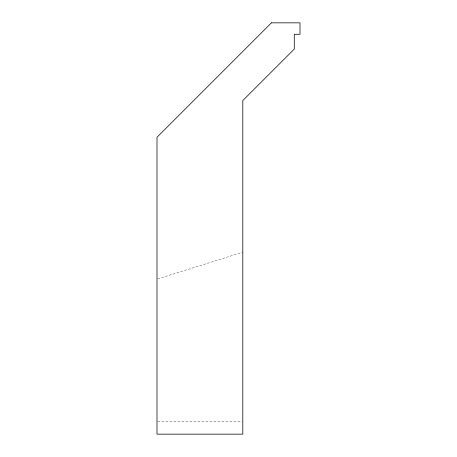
<?xml version="1.0" encoding="UTF-8"?>
<svg xmlns="http://www.w3.org/2000/svg" width="457" height="457" viewBox="0 0 457 457"><rect width="100%" height="100%" fill="white"/><g stroke="black" fill="none" stroke-linecap="round" stroke-linejoin="round"><path stroke-width="0.34" stroke-dasharray="2.29 1.71" d="M157.676 278.919L242.798 252.241M157.705 421.622L242.09 421.622"/><path stroke-width="0.69" d="M271.401 22.85L156.997 137.26L156.997 434.15L242.798 434.15L242.798 100.569L294.285 49.082L294.285 34.292L300.003 34.292L300.003 22.85L271.401 22.85"/></g></svg>
